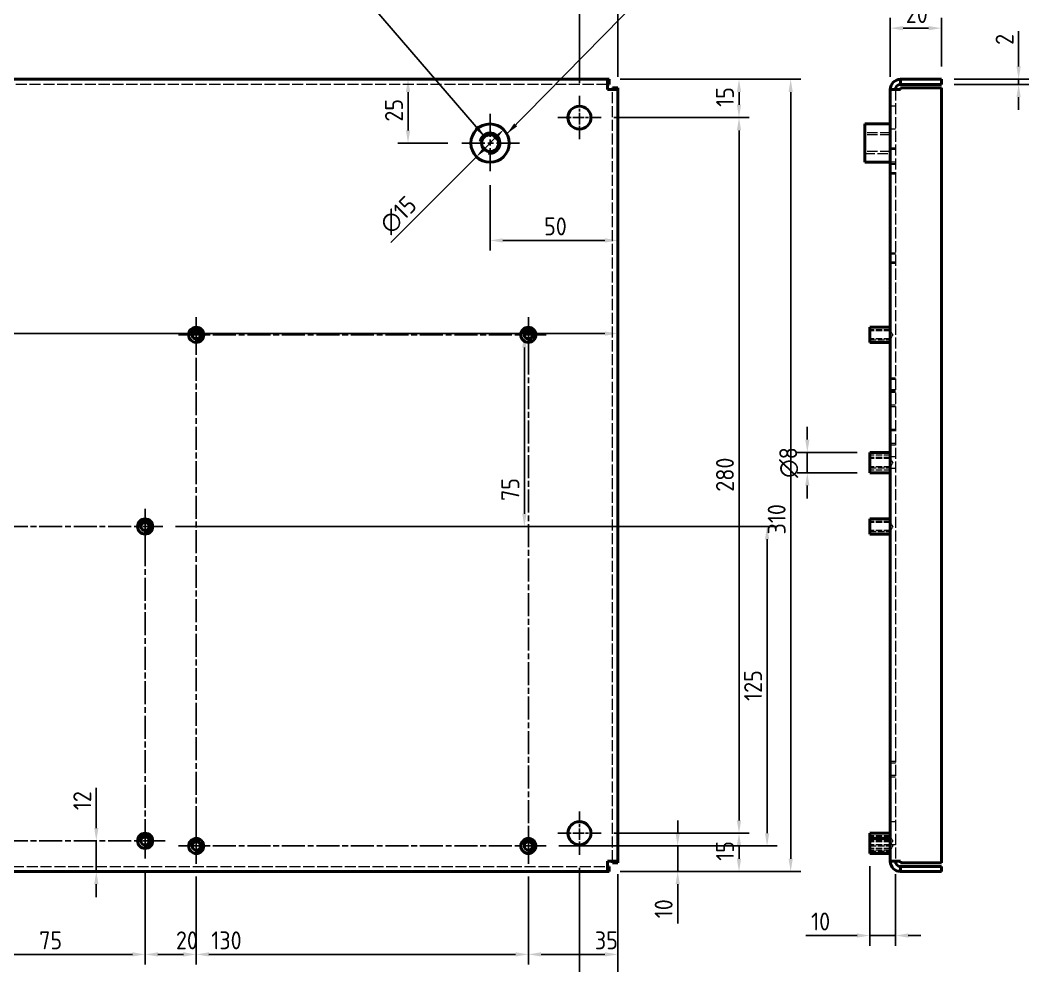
# Model space of a CAD drawing. Header units: millimetres. Extents: x 0 to 1188, y 0 to 840.
# Drawn here: x 568.3 to 963.1, y 185.7 to 555.7 of the extents above; entities that cross this region are included whole.
import ezdxf

# ---------------------------------------------------------------- set-up
doc = ezdxf.new("R2010")
doc.units = ezdxf.units.MM
doc.header["$LTSCALE"] = 2
doc.linetypes.add('CHAIN', pattern=[0.3543, 0.2362, -0.0295, 0.0591, -0.0295])
doc.linetypes.add('DASHED', pattern=[0.2067, 0.1654, -0.0413])
for name, color, linetype, lineweight in [('가려진 것(ISO)', 2, 'DASHED', 18), ('가시적인 것(ISO)', 3, 'Continuous', 40), ('가시적인 좁은 것(ISO)', 3, 'Continuous', 35), ('기호(ISO)', 5, 'Continuous', 25), ('중심 표식(ISO)', 1, 'Continuous', 25), ('중심선(ISO)', 1, 'Continuous', 25), ('치수(ISO)', 2, 'Continuous', 25)]:
    doc.layers.add(name, color=color, linetype=linetype, lineweight=lineweight)
doc.styles.add('치수 텍스트_PSTEK_POSCO', font='isocp.shx')
doc.dimstyles.new('치수_PSTEK_POSCO', dxfattribs={"dimscale": 2, "dimtxt": 3.5, "dimasz": 2.5, "dimexe": 2, "dimexo": 2.5, "dimgap": 1, "dimtad": 1, "dimrnd": 1e-08, "dimdsep": 46, "dimtxsty": '치수 텍스트_PSTEK_POSCO', "dimcen": 0.09, "dimdle": 10, "dimclrd": 7, "dimclre": 7, "dimclrt": 2, "dimadec": 1, "dimazin": 2, "dimtfac": 1, "dimtmove": 0, "dimatfit": 3, "dimfxl": 0, "dimtolj": 1, "dimlwd": -1, "dimlwe": -1, "dimarcsym": 0})
doc.dimstyles.new('치수_PSTEK_POSCO$7', dxfattribs={"dimscale": 2, "dimtxt": 3.5, "dimasz": 2.5, "dimexe": 2, "dimexo": 2.5, "dimgap": 1, "dimtad": 1, "dimrnd": 1e-08, "dimdsep": 46, "dimtxsty": '치수 텍스트_PSTEK_POSCO', "dimcen": 0.09, "dimdle": 10, "dimclrd": 7, "dimclre": 7, "dimclrt": 2, "dimadec": 1, "dimazin": 2, "dimtfac": 1, "dimtmove": 0, "dimatfit": 3, "dimfxl": 0, "dimtolj": 1, "dimlwd": -1, "dimlwe": -1, "dimarcsym": 0})

# ---------------------------------------------------------------- blocks, each defined once
blk = doc.blocks.new('*D23')
at = {"layer": 'Defpoints', "color": 0, "transparency": 16777216}
for p in [(112.2, 226.61), (802.2, 226.61), (112.2, 140.79)]:
    blk.add_point(p, dxfattribs=at)
at = {"layer": '치수(ISO)', "color": 7, "transparency": 16777216}
for p, q in [((112.2, 221.61), (112.2, 136.79)), ((802.2, 221.61), (802.2, 136.79)), ((797.2, 140.79), (117.2, 140.79))]:
    blk.add_line(p, q, dxfattribs=at)
for points in [[(117.2, 141.62), (117.2, 139.95), (112.2, 140.79)], [(797.2, 141.62), (797.2, 139.95), (802.2, 140.79)]]:
    blk.add_solid(points, dxfattribs=at)
at = {"layer": '치수(ISO)', "color": 2, "transparency": 16777216, "insert": (540.68, 146.29), "char_height": 7, "attachment_point": 4, "style": '치수 텍스트_PSTEK_POSCO'}
blk.add_mtext('\\A1;690', dxfattribs=at)
blk = doc.blocks.new('*D27')
at = {"layer": 'Defpoints', "color": 0, "transparency": 16777216}
for p in [(542.2, 227.66), (617.2, 227.66), (617.2, 190.18)]:
    blk.add_point(p, dxfattribs=at)
at = {"layer": '치수(ISO)', "color": 7, "transparency": 16777216}
for p, q in [((542.2, 222.66), (542.2, 186.18)), ((617.2, 222.66), (617.2, 186.18)), ((547.2, 190.18), (612.2, 190.18))]:
    blk.add_line(p, q, dxfattribs=at)
for points in [[(547.2, 191.01), (547.2, 189.35), (542.2, 190.18)], [(612.2, 191.01), (612.2, 189.35), (617.2, 190.18)]]:
    blk.add_solid(points, dxfattribs=at)
at = {"layer": '치수(ISO)', "color": 2, "transparency": 16777216, "insert": (575.71, 195.68), "char_height": 7, "attachment_point": 4, "style": '치수 텍스트_PSTEK_POSCO'}
blk.add_mtext('\\A1;75', dxfattribs=at)
blk = doc.blocks.new('*D28')
at = {"layer": 'Defpoints', "color": 0, "transparency": 16777216}
for p in [(617.2, 227.66), (637.2, 225.66), (637.2, 190.18)]:
    blk.add_point(p, dxfattribs=at)
at = {"layer": '치수(ISO)', "color": 7, "transparency": 16777216}
for p, q in [((617.2, 222.66), (617.2, 186.18)), ((637.2, 220.66), (637.2, 186.18)), ((622.2, 190.18), (632.2, 190.18))]:
    blk.add_line(p, q, dxfattribs=at)
for points in [[(622.2, 191.01), (622.2, 189.35), (617.2, 190.18)], [(632.2, 191.01), (632.2, 189.35), (637.2, 190.18)]]:
    blk.add_solid(points, dxfattribs=at)
at = {"layer": '치수(ISO)', "color": 2, "transparency": 16777216, "insert": (629.26, 195.68), "char_height": 7, "attachment_point": 4, "style": '치수 텍스트_PSTEK_POSCO'}
blk.add_mtext('\\A1;20', dxfattribs=at)
blk = doc.blocks.new('*D29')
at = {"layer": 'Defpoints', "color": 0, "transparency": 16777216}
for p in [(637.2, 225.66), (767.2, 225.66), (767.2, 190.18)]:
    blk.add_point(p, dxfattribs=at)
at = {"layer": '치수(ISO)', "color": 7, "transparency": 16777216}
for p, q in [((637.2, 220.66), (637.2, 186.18)), ((767.2, 220.66), (767.2, 186.18)), ((642.2, 190.18), (762.2, 190.18))]:
    blk.add_line(p, q, dxfattribs=at)
for points in [[(642.2, 191.01), (642.2, 189.35), (637.2, 190.18)], [(762.2, 191.01), (762.2, 189.35), (767.2, 190.18)]]:
    blk.add_solid(points, dxfattribs=at)
at = {"layer": '치수(ISO)', "color": 2, "transparency": 16777216, "insert": (643.1, 195.68), "char_height": 7, "attachment_point": 4, "style": '치수 텍스트_PSTEK_POSCO'}
blk.add_mtext('\\A1;130', dxfattribs=at)
blk = doc.blocks.new('*D30')
at = {"layer": 'Defpoints', "color": 0, "transparency": 16777216}
for p in [(767.2, 225.66), (802.2, 226.61), (802.2, 190.18)]:
    blk.add_point(p, dxfattribs=at)
at = {"layer": '치수(ISO)', "color": 7, "transparency": 16777216}
for p, q in [((802.2, 221.61), (802.2, 186.18)), ((767.2, 220.66), (767.2, 186.18)), ((772.2, 190.18), (797.2, 190.18))]:
    blk.add_line(p, q, dxfattribs=at)
for points in [[(772.2, 191.01), (772.2, 189.35), (767.2, 190.18)], [(797.2, 191.01), (797.2, 189.35), (802.2, 190.18)]]:
    blk.add_solid(points, dxfattribs=at)
at = {"layer": '치수(ISO)', "color": 2, "transparency": 16777216, "insert": (793.23, 195.68), "char_height": 7, "attachment_point": 4, "style": '치수 텍스트_PSTEK_POSCO'}
blk.add_mtext('\\A1;35', dxfattribs=at)
blk = doc.blocks.new('*D34')
at = {"layer": 'Defpoints', "color": 0, "transparency": 16777216}
for p in [(774.15, 232.61), (825.65, 232.61), (798.2, 222.61)]:
    blk.add_point(p, dxfattribs=at)
at = {"layer": '치수(ISO)', "color": 7, "transparency": 16777216}
for p, q in [((825.65, 237.61), (825.65, 242.61)), ((779.15, 232.61), (829.65, 232.61)), ((825.65, 232.61), (825.65, 222.61)), ((803.2, 222.61), (829.65, 222.61)), ((825.65, 217.61), (825.65, 202.3))]:
    blk.add_line(p, q, dxfattribs=at)
for points in [[(824.81, 237.61), (826.48, 237.61), (825.65, 232.61)], [(824.81, 217.61), (826.48, 217.61), (825.65, 222.61)]]:
    blk.add_solid(points, dxfattribs=at)
at = {"layer": '치수(ISO)', "color": 2, "transparency": 16777216, "insert": (820.15, 204.3), "char_height": 7, "attachment_point": 4, "rotation": 90, "style": '치수 텍스트_PSTEK_POSCO'}
blk.add_mtext('\\A1;10', dxfattribs=at)
blk = doc.blocks.new('*D35')
at = {"layer": 'Defpoints', "color": 0, "transparency": 16777216}
for p in [(624.15, 357.61), (860.65, 357.61), (774.15, 232.61)]:
    blk.add_point(p, dxfattribs=at)
at = {"layer": '치수(ISO)', "color": 7, "transparency": 16777216}
for p, q in [((629.15, 357.61), (864.65, 357.61)), ((860.65, 237.61), (860.65, 352.61)), ((779.15, 232.61), (864.65, 232.61))]:
    blk.add_line(p, q, dxfattribs=at)
for points in [[(859.81, 352.61), (861.48, 352.61), (860.65, 357.61)], [(859.81, 237.61), (861.48, 237.61), (860.65, 232.61)]]:
    blk.add_solid(points, dxfattribs=at)
at = {"layer": '치수(ISO)', "color": 2, "transparency": 16777216, "insert": (855.15, 289.36), "char_height": 7, "attachment_point": 4, "rotation": 90, "style": '치수 텍스트_PSTEK_POSCO'}
blk.add_mtext('\\A1;125', dxfattribs=at)
blk = doc.blocks.new('*D36')
at = {"layer": 'Defpoints', "color": 0, "transparency": 16777216}
for p in [(765.65, 432.61), (774.15, 432.61), (624.15, 357.61)]:
    blk.add_point(p, dxfattribs=at)
at = {"layer": '치수(ISO)', "color": 7, "transparency": 16777216}
for p, q in [((765.65, 362.61), (765.65, 427.61)), ((629.15, 357.61), (769.65, 357.61))]:
    blk.add_line(p, q, dxfattribs=at)
for points in [[(764.81, 427.61), (766.48, 427.61), (765.65, 432.61)], [(764.81, 362.61), (766.48, 362.61), (765.65, 357.61)]]:
    blk.add_solid(points, dxfattribs=at)
at = {"layer": '치수(ISO)', "color": 2, "transparency": 16777216, "insert": (760.15, 367.61), "char_height": 7, "attachment_point": 4, "rotation": 90, "style": '치수 텍스트_PSTEK_POSCO'}
blk.add_mtext('\\A1;75', dxfattribs=at)
blk = doc.blocks.new('*D38')
at = {"layer": 'Defpoints', "color": 0, "transparency": 16777216}
for p in [(802.2, 563.23), (802.2, 528.61), (335.2, 503.23)]:
    blk.add_point(p, dxfattribs=at)
at = {"layer": '치수(ISO)', "color": 7, "transparency": 16777216}
for p, q in [((335.2, 508.23), (335.2, 567.23)), ((802.2, 533.61), (802.2, 567.23)), ((340.2, 563.23), (797.2, 563.23))]:
    blk.add_line(p, q, dxfattribs=at)
for points in [[(340.2, 564.06), (340.2, 562.4), (335.2, 563.23)], [(797.2, 564.06), (797.2, 562.4), (802.2, 563.23)]]:
    blk.add_solid(points, dxfattribs=at)
at = {"layer": '치수(ISO)', "color": 2, "transparency": 16777216, "insert": (405.95, 568.73), "char_height": 7, "attachment_point": 4, "style": '치수 텍스트_PSTEK_POSCO'}
blk.add_mtext('\\A1;467', dxfattribs=at)
blk = doc.blocks.new('*D39')
at = {"layer": 'Defpoints', "color": 0, "transparency": 16777216}
for p in [(365.37, 532.61), (798.2, 532.61), (340.82, 497.61)]:
    blk.add_point(p, dxfattribs=at)
at = {"layer": '치수(ISO)', "color": 7, "transparency": 16777216}
for p, q in [((365.37, 502.61), (365.37, 527.61)), ((345.82, 497.61), (369.37, 497.61))]:
    blk.add_line(p, q, dxfattribs=at)
for points in [[(364.54, 527.61), (366.21, 527.61), (365.37, 532.61)], [(364.54, 502.61), (366.21, 502.61), (365.37, 497.61)]]:
    blk.add_solid(points, dxfattribs=at)
at = {"layer": '치수(ISO)', "color": 2, "transparency": 16777216, "insert": (359.87, 511.11), "char_height": 7, "attachment_point": 4, "rotation": 90, "style": '치수 텍스트_PSTEK_POSCO'}
blk.add_mtext('\\A1;35', dxfattribs=at)
blk = doc.blocks.new('*D42')
at = {"layer": 'Defpoints', "color": 0, "transparency": 16777216}
for p in [(802.2, 528.61), (802.2, 433.11), (291.7, 419.18)]:
    blk.add_point(p, dxfattribs=at)
at = {"layer": '치수(ISO)', "color": 7, "transparency": 16777216}
for p, q in [((291.7, 424.18), (291.7, 437.11)), ((296.7, 433.11), (797.2, 433.11))]:
    blk.add_line(p, q, dxfattribs=at)
for points in [[(296.7, 433.94), (296.7, 432.28), (291.7, 433.11)], [(797.2, 433.94), (797.2, 432.28), (802.2, 433.11)]]:
    blk.add_solid(points, dxfattribs=at)
at = {"layer": '치수(ISO)', "color": 2, "transparency": 16777216, "insert": (528.32, 438.61), "char_height": 7, "attachment_point": 4, "style": '치수 텍스트_PSTEK_POSCO'}
blk.add_mtext('\\A1;510.5', dxfattribs=at)
blk = doc.blocks.new('*D43')
at = {"layer": 'Defpoints', "color": 0, "transparency": 16777216}
for p in [(505.65, 532.61), (798.2, 532.61), (297.77, 413.11)]:
    blk.add_point(p, dxfattribs=at)
at = {"layer": '치수(ISO)', "color": 7, "transparency": 16777216}
for p, q in [((505.65, 418.11), (505.65, 527.61)), ((302.77, 413.11), (509.65, 413.11))]:
    blk.add_line(p, q, dxfattribs=at)
for points in [[(504.81, 527.61), (506.48, 527.61), (505.65, 532.61)], [(504.81, 418.11), (506.48, 418.11), (505.65, 413.11)]]:
    blk.add_solid(points, dxfattribs=at)
at = {"layer": '치수(ISO)', "color": 2, "transparency": 16777216, "insert": (500.15, 464.3), "char_height": 7, "attachment_point": 4, "rotation": 90, "style": '치수 텍스트_PSTEK_POSCO'}
blk.add_mtext('\\A1;119.5', dxfattribs=at)
blk = doc.blocks.new('*D46')
at = {"layer": 'Defpoints', "color": 0, "transparency": 16777216}
for p in [(127.2, 229.11), (787.2, 229.11), (787.2, 166.61)]:
    blk.add_point(p, dxfattribs=at)
at = {"layer": '치수(ISO)', "color": 7, "transparency": 16777216}
for p, q in [((127.2, 224.11), (127.2, 162.61)), ((787.2, 224.11), (787.2, 162.61)), ((132.2, 166.61), (782.2, 166.61))]:
    blk.add_line(p, q, dxfattribs=at)
for points in [[(132.2, 167.44), (132.2, 165.78), (127.2, 166.61)], [(782.2, 167.44), (782.2, 165.78), (787.2, 166.61)]]:
    blk.add_solid(points, dxfattribs=at)
at = {"layer": '치수(ISO)', "color": 2, "transparency": 16777216, "insert": (360.71, 172.11), "char_height": 7, "attachment_point": 4, "style": '치수 텍스트_PSTEK_POSCO'}
blk.add_mtext('\\A1;660', dxfattribs=at)
blk = doc.blocks.new('*D47')
at = {"layer": 'Defpoints', "color": 0, "transparency": 16777216}
for p in [(787.2, 229.11), (802.2, 226.61), (802.2, 166.61)]:
    blk.add_point(p, dxfattribs=at)
at = {"layer": '치수(ISO)', "color": 7, "transparency": 16777216}
for p, q in [((787.2, 224.11), (787.2, 162.61)), ((802.2, 221.61), (802.2, 162.61)), ((792.2, 166.61), (797.2, 166.61))]:
    blk.add_line(p, q, dxfattribs=at)
for points in [[(792.2, 167.44), (792.2, 165.78), (787.2, 166.61)], [(797.2, 167.44), (797.2, 165.78), (802.2, 166.61)]]:
    blk.add_solid(points, dxfattribs=at)
at = {"layer": '치수(ISO)', "color": 2, "transparency": 16777216, "insert": (791.43, 172.11), "char_height": 7, "attachment_point": 4, "style": '치수 텍스트_PSTEK_POSCO'}
blk.add_mtext('\\A1;15', dxfattribs=at)
blk = doc.blocks.new('*D49')
at = {"layer": 'Defpoints', "color": 0, "transparency": 16777216}
for p in [(787.2, 581.56), (127.2, 526.11), (787.2, 526.11)]:
    blk.add_point(p, dxfattribs=at)
at = {"layer": '치수(ISO)', "color": 7, "transparency": 16777216}
for p, q in [((127.2, 531.11), (127.2, 585.56)), ((787.2, 531.11), (787.2, 585.56)), ((132.2, 581.56), (782.2, 581.56))]:
    blk.add_line(p, q, dxfattribs=at)
for points in [[(132.2, 582.39), (132.2, 580.72), (127.2, 581.56)], [(782.2, 582.39), (782.2, 580.72), (787.2, 581.56)]]:
    blk.add_solid(points, dxfattribs=at)
at = {"layer": '치수(ISO)', "color": 2, "transparency": 16777216, "insert": (335.71, 587.06), "char_height": 7, "attachment_point": 4, "style": '치수 텍스트_PSTEK_POSCO'}
blk.add_mtext('\\A1;660', dxfattribs=at)
blk = doc.blocks.new('*D50')
at = {"layer": 'Defpoints', "color": 0, "transparency": 16777216}
for p in [(802.2, 581.56), (802.2, 529.2), (787.2, 526.11)]:
    blk.add_point(p, dxfattribs=at)
at = {"layer": '치수(ISO)', "color": 7, "transparency": 16777216}
for p, q in [((787.2, 531.11), (787.2, 585.56)), ((802.2, 534.2), (802.2, 585.56)), ((792.2, 581.56), (797.2, 581.56))]:
    blk.add_line(p, q, dxfattribs=at)
for points in [[(792.2, 582.39), (792.2, 580.72), (787.2, 581.56)], [(797.2, 582.39), (797.2, 580.72), (802.2, 581.56)]]:
    blk.add_solid(points, dxfattribs=at)
at = {"layer": '치수(ISO)', "color": 2, "transparency": 16777216, "insert": (791.41, 587.06), "char_height": 7, "attachment_point": 4, "style": '치수 텍스트_PSTEK_POSCO'}
blk.add_mtext('\\A1;15', dxfattribs=at)
blk = doc.blocks.new('*D51')
at = {"layer": 'Defpoints', "color": 0, "transparency": 16777216}
for p in [(795.7, 237.61), (849.65, 237.61), (798.2, 222.61)]:
    blk.add_point(p, dxfattribs=at)
at = {"layer": '치수(ISO)', "color": 7, "transparency": 16777216}
for p, q in [((800.7, 237.61), (853.65, 237.61)), ((849.65, 227.61), (849.65, 232.61)), ((803.2, 222.61), (853.65, 222.61))]:
    blk.add_line(p, q, dxfattribs=at)
for points in [[(848.81, 232.61), (850.48, 232.61), (849.65, 237.61)], [(848.81, 227.61), (850.48, 227.61), (849.65, 222.61)]]:
    blk.add_solid(points, dxfattribs=at)
at = {"layer": '치수(ISO)', "color": 2, "transparency": 16777216, "insert": (844.15, 226.81), "char_height": 7, "attachment_point": 4, "rotation": 90, "style": '치수 텍스트_PSTEK_POSCO'}
blk.add_mtext('\\A1;15', dxfattribs=at)
blk = doc.blocks.new('*D52')
at = {"layer": 'Defpoints', "color": 0, "transparency": 16777216}
for p in [(795.7, 517.61), (849.65, 517.61), (795.7, 237.61)]:
    blk.add_point(p, dxfattribs=at)
at = {"layer": '치수(ISO)', "color": 7, "transparency": 16777216}
for p, q in [((800.7, 517.61), (853.65, 517.61)), ((849.65, 242.61), (849.65, 512.61)), ((800.7, 237.61), (853.65, 237.61))]:
    blk.add_line(p, q, dxfattribs=at)
for points in [[(848.81, 512.61), (850.48, 512.61), (849.65, 517.61)], [(848.81, 242.61), (850.48, 242.61), (849.65, 237.61)]]:
    blk.add_solid(points, dxfattribs=at)
at = {"layer": '치수(ISO)', "color": 2, "transparency": 16777216, "insert": (844.14, 371.22), "char_height": 7, "attachment_point": 4, "rotation": 90, "style": '치수 텍스트_PSTEK_POSCO'}
blk.add_mtext('\\A1;280', dxfattribs=at)
blk = doc.blocks.new('*D53')
at = {"layer": 'Defpoints', "color": 0, "transparency": 16777216}
for p in [(798.2, 532.61), (849.65, 532.61), (795.7, 517.61)]:
    blk.add_point(p, dxfattribs=at)
at = {"layer": '치수(ISO)', "color": 7, "transparency": 16777216}
for p, q in [((803.2, 532.61), (853.65, 532.61)), ((849.65, 522.61), (849.65, 527.61)), ((800.7, 517.61), (853.65, 517.61))]:
    blk.add_line(p, q, dxfattribs=at)
for points in [[(848.81, 527.61), (850.48, 527.61), (849.65, 532.61)], [(848.81, 522.61), (850.48, 522.61), (849.65, 517.61)]]:
    blk.add_solid(points, dxfattribs=at)
at = {"layer": '치수(ISO)', "color": 2, "transparency": 16777216, "insert": (844.15, 521.81), "char_height": 7, "attachment_point": 4, "rotation": 90, "style": '치수 텍스트_PSTEK_POSCO'}
blk.add_mtext('\\A1;15', dxfattribs=at)
blk = doc.blocks.new('*D55')
at = {"layer": 'Defpoints', "color": 0, "transparency": 16777216}
for p in [(900.87, 229.66), (910.87, 226.61), (910.87, 197.56)]:
    blk.add_point(p, dxfattribs=at)
at = {"layer": '치수(ISO)', "color": 7, "transparency": 16777216}
for p, q in [((900.87, 224.66), (900.87, 193.56)), ((910.87, 221.61), (910.87, 193.56)), ((895.87, 197.56), (875.87, 197.56)), ((910.87, 197.56), (900.87, 197.56)), ((915.87, 197.56), (920.87, 197.56))]:
    blk.add_line(p, q, dxfattribs=at)
for points in [[(895.87, 198.39), (895.87, 196.73), (900.87, 197.56)], [(915.87, 198.39), (915.87, 196.73), (910.87, 197.56)]]:
    blk.add_solid(points, dxfattribs=at)
at = {"layer": '치수(ISO)', "color": 2, "transparency": 16777216, "insert": (877.87, 203.06), "char_height": 7, "attachment_point": 4, "style": '치수 텍스트_PSTEK_POSCO'}
blk.add_mtext('\\A1;10', dxfattribs=at)
blk = doc.blocks.new('*D56')
at = {"layer": 'Defpoints', "color": 0, "transparency": 16777216}
for p in [(928.87, 552.61), (928.87, 532.61), (908.87, 528.61)]:
    blk.add_point(p, dxfattribs=at)
at = {"layer": '치수(ISO)', "color": 7, "transparency": 16777216}
for p, q in [((908.87, 533.61), (908.87, 556.61)), ((928.87, 537.61), (928.87, 556.61)), ((913.87, 552.61), (923.87, 552.61))]:
    blk.add_line(p, q, dxfattribs=at)
for points in [[(913.87, 553.44), (913.87, 551.78), (908.87, 552.61)], [(923.87, 553.44), (923.87, 551.78), (928.87, 552.61)]]:
    blk.add_solid(points, dxfattribs=at)
at = {"layer": '치수(ISO)', "color": 2, "transparency": 16777216, "insert": (914.93, 558.11), "char_height": 7, "attachment_point": 4, "style": '치수 텍스트_PSTEK_POSCO'}
blk.add_mtext('\\A1;20', dxfattribs=at)
blk = doc.blocks.new('*D57')
at = {"layer": 'Defpoints', "color": 0, "transparency": 16777216}
for p in [(681.65, 532.61), (720.1, 532.61), (740.7, 507.61)]:
    blk.add_point(p, dxfattribs=at)
at = {"layer": '치수(ISO)', "color": 7, "transparency": 16777216}
for p, q in [((720.1, 512.61), (720.1, 527.61)), ((735.7, 507.61), (716.1, 507.61))]:
    blk.add_line(p, q, dxfattribs=at)
for points in [[(719.27, 527.61), (720.94, 527.61), (720.1, 532.61)], [(719.27, 512.61), (720.94, 512.61), (720.1, 507.61)]]:
    blk.add_solid(points, dxfattribs=at)
at = {"layer": '치수(ISO)', "color": 2, "transparency": 16777216, "insert": (714.6, 516.03), "char_height": 7, "attachment_point": 4, "rotation": 90, "style": '치수 텍스트_PSTEK_POSCO'}
blk.add_mtext('\\A1;25', dxfattribs=at)
blk = doc.blocks.new('*D58')
at = {"layer": 'Defpoints', "color": 0, "transparency": 16777216}
for p in [(752.2, 496.11), (802.2, 475.68), (802.2, 469.55)]:
    blk.add_point(p, dxfattribs=at)
at = {"layer": '치수(ISO)', "color": 7, "transparency": 16777216}
for p, q in [((752.2, 491.11), (752.2, 465.55)), ((757.2, 469.55), (797.2, 469.55))]:
    blk.add_line(p, q, dxfattribs=at)
for points in [[(757.2, 470.38), (757.2, 468.71), (752.2, 469.55)], [(797.2, 470.38), (797.2, 468.71), (802.2, 469.55)]]:
    blk.add_solid(points, dxfattribs=at)
at = {"layer": '치수(ISO)', "color": 2, "transparency": 16777216, "insert": (773.35, 475.05), "char_height": 7, "attachment_point": 4, "style": '치수 텍스트_PSTEK_POSCO'}
blk.add_mtext('\\A1;50', dxfattribs=at)
blk = doc.blocks.new('*D59')
at = {"layer": 'Defpoints', "color": 0, "transparency": 16777216}
for p in [(757.5, 512.91), (746.9, 502.31)]:
    blk.add_point(p, dxfattribs=at)
at = {"layer": '치수(ISO)', "color": 7, "transparency": 16777216}
for p, q in [((753.97, 509.38), (750.43, 505.84)), ((746.9, 502.31), (713.36, 468.77))]:
    blk.add_line(p, q, dxfattribs=at)
for points in [[(753.38, 509.97), (754.56, 508.79), (757.5, 512.91)], [(749.84, 506.43), (751.02, 505.25), (746.9, 502.31)]]:
    blk.add_solid(points, dxfattribs=at)
at = {"layer": '치수(ISO)', "color": 2, "transparency": 16777216, "insert": (710.89, 474.07), "char_height": 7, "attachment_point": 4, "rotation": 45, "style": '치수 텍스트_PSTEK_POSCO'}
blk.add_mtext('\\A1;∅15', dxfattribs=at)
blk = doc.blocks.new('*D60')
at = {"layer": 'Defpoints', "color": 0, "transparency": 16777216}
for p in [(876.39, 386.61), (900.87, 386.61), (900.87, 378.61)]:
    blk.add_point(p, dxfattribs=at)
at = {"layer": '치수(ISO)', "color": 7, "transparency": 16777216}
for p, q in [((876.39, 391.61), (876.39, 396.61)), ((895.87, 386.61), (872.39, 386.61)), ((876.39, 378.61), (876.39, 386.61)), ((895.87, 378.61), (872.39, 378.61)), ((876.39, 373.61), (876.39, 368.61))]:
    blk.add_line(p, q, dxfattribs=at)
for points in [[(875.56, 391.61), (877.23, 391.61), (876.39, 386.61)], [(875.56, 373.61), (877.23, 373.61), (876.39, 378.61)]]:
    blk.add_solid(points, dxfattribs=at)
at = {"layer": '치수(ISO)', "color": 2, "transparency": 16777216, "insert": (869.13, 376.65), "char_height": 7, "attachment_point": 4, "rotation": 90, "style": '치수 텍스트_PSTEK_POSCO'}
blk.add_mtext('\\A1;\\fAIGDT|b0|i0;\\H7.0000;\\ln\\fisocp|b0|i0;\\H7.0000;8', dxfattribs=at)
blk = doc.blocks.new('*D61')
at = {"layer": 'Defpoints', "color": 0, "transparency": 16777216}
for p in [(928.87, 532.61), (928.87, 530.61), (959.09, 530.61)]:
    blk.add_point(p, dxfattribs=at)
at = {"layer": '치수(ISO)', "color": 7, "transparency": 16777216}
for p, q in [((959.09, 537.61), (959.09, 551.47)), ((933.87, 532.61), (963.09, 532.61)), ((933.87, 530.61), (963.09, 530.61)), ((959.09, 530.61), (959.09, 532.61)), ((959.09, 525.61), (959.09, 520.61))]:
    blk.add_line(p, q, dxfattribs=at)
for points in [[(958.26, 537.61), (959.92, 537.61), (959.09, 532.61)], [(958.26, 525.61), (959.92, 525.61), (959.09, 530.61)]]:
    blk.add_solid(points, dxfattribs=at)
at = {"layer": '치수(ISO)', "color": 2, "transparency": 16777216, "insert": (953.59, 546.07), "char_height": 7, "attachment_point": 4, "rotation": 90, "style": '치수 텍스트_PSTEK_POSCO'}
blk.add_mtext('\\A1;2', dxfattribs=at)
blk = doc.blocks.new('*D62')
at = {"layer": 'Defpoints', "color": 0, "transparency": 16777216}
for p in [(798.2, 532.61), (798.2, 222.61), (869.88, 222.61)]:
    blk.add_point(p, dxfattribs=at)
at = {"layer": '치수(ISO)', "color": 7, "transparency": 16777216}
for p, q in [((803.2, 532.61), (873.88, 532.61)), ((869.88, 527.61), (869.88, 227.61)), ((803.2, 222.61), (873.88, 222.61))]:
    blk.add_line(p, q, dxfattribs=at)
for points in [[(869.05, 527.61), (870.71, 527.61), (869.88, 532.61)], [(869.05, 227.61), (870.71, 227.61), (869.88, 222.61)]]:
    blk.add_solid(points, dxfattribs=at)
at = {"layer": '치수(ISO)', "color": 2, "transparency": 16777216, "insert": (864.38, 354.51), "char_height": 7, "attachment_point": 4, "rotation": 90, "style": '치수 텍스트_PSTEK_POSCO'}
blk.add_mtext('\\A1;310', dxfattribs=at)
blk = doc.blocks.new('*D64')
at = {"layer": 'Defpoints', "color": 0, "transparency": 16777216}
for p in [(625.02, 234.61), (598.09, 222.61), (798.2, 222.61)]:
    blk.add_point(p, dxfattribs=at)
at = {"layer": '치수(ISO)', "color": 7, "transparency": 16777216}
for p, q in [((598.09, 239.61), (598.09, 255.33)), ((598.09, 222.61), (598.09, 234.61)), ((598.09, 217.61), (598.09, 212.61))]:
    blk.add_line(p, q, dxfattribs=at)
for points in [[(597.26, 239.61), (598.92, 239.61), (598.09, 234.61)], [(597.26, 217.61), (598.92, 217.61), (598.09, 222.61)]]:
    blk.add_solid(points, dxfattribs=at)
at = {"layer": '치수(ISO)', "color": 2, "transparency": 16777216, "insert": (592.59, 246.61), "char_height": 7, "attachment_point": 4, "rotation": 90, "style": '치수 텍스트_PSTEK_POSCO'}
blk.add_mtext('\\A1;12', dxfattribs=at)

msp = doc.modelspace()

# ---------------------------------------------------------------- linework, layer by layer
at = {"layer": '가려진 것(ISO)', "ltscale": 13.093126}
for p, q in [((798.2004, 530.6094), (116.2004, 530.6094)), ((116.2004, 224.6094), (798.2004, 224.6094))]:
    msp.add_line(p, q, dxfattribs=at)
at = {"layer": '가려진 것(ISO)', "ltscale": 13.045131}
for p, q in [((800.2004, 226.6094), (800.2004, 528.6094)), ((910.8712, 528.6094), (910.8712, 226.6094))]:
    msp.add_line(p, q, dxfattribs=at)
at = {"layer": '가려진 것(ISO)', "ltscale": 1.904597}
for p, q in [((910.8712, 522.1094), (908.8712, 522.1094)), ((910.8712, 513.1094), (908.8712, 513.1094)), ((910.8712, 505.6094), (908.8712, 505.6094)), ((910.8712, 505.0679), (908.8712, 505.0679)), ((910.8712, 500.1509), (908.8712, 500.1509)), ((908.8712, 499.6094), (910.8712, 499.6094)), ((910.8712, 499.2304), (908.8712, 499.2304)), ((910.8712, 495.9884), (908.8712, 495.9884)), ((908.8712, 495.6094), (910.8712, 495.6094)), ((910.8712, 464.6094), (908.8712, 464.6094)), ((910.8712, 464.2304), (908.8712, 464.2304)), ((910.8712, 460.9884), (908.8712, 460.9884)), ((908.8712, 460.6094), (910.8712, 460.6094)), ((910.8712, 415.6094), (908.8712, 415.6094)), ((910.8712, 415.1764), (908.8712, 415.1764)), ((910.8712, 411.0424), (908.8712, 411.0424)), ((910.8712, 410.6094), (908.8712, 410.6094)), ((910.8712, 410.0679), (908.8712, 410.0679)), ((910.8712, 405.1509), (908.8712, 405.1509)), ((908.8712, 404.6094), (910.8712, 404.6094)), ((910.8712, 395.6094), (908.8712, 395.6094)), ((910.8712, 395.0679), (908.8712, 395.0679)), ((910.8712, 390.1509), (908.8712, 390.1509)), ((908.8712, 389.6094), (910.8712, 389.6094)), ((910.8712, 384.8594), (908.8712, 384.8594)), ((910.8712, 380.3594), (908.8712, 380.3594)), ((910.8712, 265.6094), (908.8712, 265.6094)), ((910.8712, 265.0679), (908.8712, 265.0679)), ((910.8712, 260.1509), (908.8712, 260.1509)), ((908.8712, 259.6094), (910.8712, 259.6094)), ((910.8712, 242.1094), (908.8712, 242.1094)), ((910.8712, 233.1094), (908.8712, 233.1094))]:
    msp.add_line(p, q, dxfattribs=at)
at = {"layer": '가려진 것(ISO)', "ltscale": 12.094824}
for p, q in [((908.8712, 511.6094), (898.8712, 511.6094)), ((908.8712, 510.9329), (898.8712, 510.9329)), ((908.8712, 504.2859), (898.8712, 504.2859)), ((898.8712, 503.6094), (908.8712, 503.6094))]:
    msp.add_line(p, q, dxfattribs=at)
at = {"layer": '가려진 것(ISO)', "ltscale": 7.618686}
for p, q in [((908.8712, 434.6094), (900.8712, 434.6094)), ((908.8712, 434.2304), (900.8712, 434.2304)), ((908.8712, 430.9884), (900.8712, 430.9884)), ((900.8712, 430.6094), (908.8712, 430.6094)), ((908.8712, 385.5594), (900.8712, 385.5594)), ((908.8712, 384.6094), (900.8712, 384.6094)), ((908.8712, 384.2304), (900.8712, 384.2304)), ((908.8712, 380.9884), (900.8712, 380.9884)), ((900.8712, 380.6094), (908.8712, 380.6094)), ((908.8712, 379.6594), (900.8712, 379.6594)), ((908.8712, 359.6094), (900.8712, 359.6094)), ((908.8712, 359.2304), (900.8712, 359.2304)), ((908.8712, 355.9884), (900.8712, 355.9884)), ((900.8712, 355.6094), (908.8712, 355.6094)), ((908.8712, 236.6094), (900.8712, 236.6094)), ((908.8712, 236.2304), (900.8712, 236.2304)), ((908.8712, 234.6094), (900.8712, 234.6094)), ((908.8712, 234.2304), (900.8712, 234.2304)), ((908.8712, 232.9884), (900.8712, 232.9884)), ((900.8712, 232.6094), (908.8712, 232.6094)), ((908.8712, 231.6594), (900.8712, 231.6594)), ((908.8712, 230.9884), (900.8712, 230.9884)), ((900.8712, 230.6094), (908.8712, 230.6094))]:
    msp.add_line(p, q, dxfattribs=at)
at = {"layer": '가려진 것(ISO)', "ltscale": 1.800898}
for p, q in [((909.8452, 432.6094), (908.8712, 434.2304)), ((909.8452, 432.6094), (908.8712, 430.9884)), ((909.8452, 382.6094), (908.8712, 384.2304)), ((909.8452, 382.6094), (908.8712, 380.9884)), ((909.8452, 357.6094), (908.8712, 359.2304)), ((909.8452, 357.6094), (908.8712, 355.9884)), ((909.8452, 234.6094), (908.8712, 236.2304)), ((909.8452, 234.6094), (908.8712, 232.9884)), ((909.8452, 232.6094), (908.8712, 234.2304)), ((909.8452, 232.6094), (908.8712, 230.9884))]:
    msp.add_line(p, q, dxfattribs=at)
at = {"layer": '가시적인 것(ISO)'}
for p, q in [((116.2004, 532.6094), (798.2004, 532.6094)), ((798.2004, 528.6094), (798.2004, 532.6094)), ((798.7862, 532.6094), (798.2004, 532.6094)), ((798.2004, 530.6094), (798.7862, 530.6094)), ((798.7862, 530.6094), (798.7862, 532.6094)), ((800.2004, 528.6094), (800.2004, 529.1952)), ((800.2004, 529.1952), (802.2004, 529.1952)), ((802.2004, 528.6094), (802.2004, 529.1952)), ((928.8712, 532.6094), (912.8712, 532.6094)), ((912.8712, 530.6094), (912.8712, 532.6094)), ((912.8712, 530.6094), (928.8712, 530.6094)), ((912.8712, 528.6094), (912.8712, 529.1952)), ((912.8712, 529.1952), (928.8712, 529.1952)), ((928.8712, 530.6094), (928.8712, 532.6094)), ((928.8712, 529.1952), (928.8712, 226.0236)), ((802.2004, 528.6094), (798.2004, 528.6094)), ((802.2004, 528.6094), (802.2004, 226.6094)), ((912.8712, 528.6094), (908.8712, 528.6094)), ((908.8712, 226.6094), (908.8712, 528.6094)), ((898.8712, 515.1094), (898.8712, 500.1094)), ((908.8712, 515.1094), (898.8712, 515.1094)), ((908.8712, 500.1094), (898.8712, 500.1094)), ((900.8712, 429.6594), (900.8712, 435.5594)), ((908.8712, 435.5594), (900.8712, 435.5594)), ((908.8712, 429.6594), (900.8712, 429.6594)), ((900.8712, 386.6094), (900.8712, 378.6094)), ((908.8712, 386.6094), (900.8712, 386.6094)), ((908.8712, 378.6094), (900.8712, 378.6094)), ((900.8712, 354.6594), (900.8712, 360.5594)), ((908.8712, 360.5594), (900.8712, 360.5594)), ((908.8712, 354.6594), (900.8712, 354.6594)), ((900.8712, 235.5594), (900.8712, 237.5594)), ((908.8712, 237.5594), (900.8712, 237.5594)), ((900.8712, 229.6594), (900.8712, 235.5594)), ((908.8712, 235.5594), (900.8712, 235.5594)), ((908.8712, 229.6594), (900.8712, 229.6594)), ((798.2004, 222.6094), (798.2004, 226.6094)), ((798.2004, 226.6094), (802.2004, 226.6094)), ((800.2004, 226.6094), (800.2004, 226.0236)), ((800.2004, 226.0236), (802.2004, 226.0236)), ((802.2004, 226.0236), (802.2004, 226.6094)), ((908.8712, 226.6094), (912.8712, 226.6094)), ((912.8712, 226.0236), (912.8712, 226.6094)), ((928.8712, 226.0236), (912.8712, 226.0236)), ((798.2004, 222.6094), (116.2004, 222.6094)), ((798.2004, 224.6094), (798.7862, 224.6094)), ((798.2004, 222.6094), (798.7862, 222.6094)), ((798.7862, 224.6094), (798.7862, 222.6094)), ((912.8712, 224.6094), (928.8712, 224.6094)), ((912.8712, 224.6094), (912.8712, 222.6094)), ((912.8712, 222.6094), (928.8712, 222.6094)), ((928.8712, 224.6094), (928.8712, 222.6094))]:
    msp.add_line(p, q, dxfattribs=at)
for centre, radius in [((787.2004, 517.6094), 4.5), ((752.2004, 507.6094), 7.5), ((752.2004, 507.6094), 3.3235), ((637.2004, 432.6094), 2.95), ((767.2004, 432.6094), 2.95), ((637.2004, 432.6094), 1.621), ((767.2004, 432.6094), 1.621), ((617.2004, 357.6094), 2.95), ((617.2004, 357.6094), 1.621), ((787.2004, 237.6094), 4.5), ((617.2004, 234.6094), 2.95), ((617.2004, 234.6094), 1.621), ((637.2004, 232.6094), 2.95), ((637.2004, 232.6094), 1.621), ((767.2004, 232.6094), 2.95), ((767.2004, 232.6094), 1.621)]:
    msp.add_circle(centre, radius, dxfattribs=at)
for centre, radius, start, end in [((912.8712, 528.6094), 4, 90, 180), ((912.8712, 528.6094), 2, 90, 180), ((912.8712, 226.6094), 4, 180, 270), ((912.8712, 226.6094), 2, 180, 270)]:
    msp.add_arc(centre, radius, start, end, dxfattribs=at)
at = {"layer": '가시적인 좁은 것(ISO)'}
for centre, radius in [((752.2004, 507.6094), 4), ((637.2004, 432.6094), 2), ((767.2004, 432.6094), 2), ((617.2004, 357.6094), 2), ((617.2004, 234.6094), 2), ((637.2004, 232.6094), 2), ((767.2004, 232.6094), 2)]:
    msp.add_arc(centre, radius, 260, 170, dxfattribs=at)
at = {"layer": '중심 표식(ISO)', "linetype": 'CHAIN', "ltscale": 9.445163}
for p, q in [((787.2004, 526.1094), (787.2004, 509.1094)), ((795.7004, 517.6094), (778.7004, 517.6094)), ((787.2004, 246.1094), (787.2004, 229.1094)), ((795.7004, 237.6094), (778.7004, 237.6094))]:
    msp.add_line(p, q, dxfattribs=at)
at = {"layer": '중심 표식(ISO)', "linetype": 'CHAIN', "ltscale": 19.051651}
for p, q in [((752.2004, 519.1094), (752.2004, 496.1094)), ((763.7004, 507.6094), (740.7004, 507.6094))]:
    msp.add_line(p, q, dxfattribs=at)
at = {"layer": '중심 표식(ISO)', "linetype": 'CHAIN', "ltscale": 7.722792}
for p, q in [((637.2004, 439.5594), (637.2004, 425.6594)), ((767.2004, 439.5594), (767.2004, 425.6594)), ((617.2004, 364.5594), (617.2004, 350.6594)), ((617.2004, 241.5594), (617.2004, 227.6594)), ((637.2004, 239.5594), (637.2004, 225.6594)), ((767.2004, 239.5594), (767.2004, 225.6594))]:
    msp.add_line(p, q, dxfattribs=at)
at = {"layer": '중심선(ISO)', "linetype": 'CHAIN', "ltscale": 19.051651}
for p, q in [((637.2004, 225.6594), (637.2004, 439.5594)), ((767.2004, 439.5594), (767.2004, 225.6594)), ((630.2504, 432.6094), (774.1504, 432.6094)), ((617.2004, 364.5594), (617.2004, 227.6594)), ((535.2504, 357.6094), (624.1504, 357.6094)), ((535.2504, 234.6094), (625.0245, 234.6094)), ((630.2504, 232.6094), (774.1504, 232.6094))]:
    msp.add_line(p, q, dxfattribs=at)

# ---------------------------------------------------------------- dimensions: what is measured, and where the dimension line sits
at = {"layer": '치수(ISO)', "color": 7}
for base, p1, p2, angle, override, picture, middle in [((787.2004, 581.5577), (127.2004, 526.1094), (787.2004, 526.1094), 180, {"dimdec": 2, "dimtp": 0, "dimtm": 0, "dimtdec": 2, "dimtofl": 0, "dimatfit": 1}, '*D49', (342.2204, 581.5577)), ((802.2004, 581.5577), (787.2004, 526.1094), (802.2004, 529.1952), 180, {"dimdec": 2, "dimtp": 0, "dimtm": 0, "dimtdec": 2, "dimtofl": 0, "dimatfit": 1}, '*D50', (794.7004, 581.5577)), ((802.2004, 563.2304), (335.2004, 503.2304), (802.2004, 528.6094), 180, {"dimdec": 2, "dimtp": 0, "dimtm": 0, "dimtdec": 2, "dimtofl": 0, "dimatfit": 1}, '*D38', (412.5954, 563.2304)), ((959.0889, 530.6094), (928.8712, 532.6094), (928.8712, 530.6094), 90, {"dimdec": 2, "dimtp": 0, "dimtm": 0, "dimtdec": 2, "dimtofl": 1, "dimatfit": 1}, '*D61', (959.0889, 547.7666)), ((505.6463, 532.6094), (297.7674, 413.1094), (798.2004, 532.6094), 270, {"dimdec": 2, "dimse2": 1, "dimtp": 0, "dimtm": 0, "dimtdec": 2, "dimtofl": 0, "dimatfit": 1}, '*D43', (505.6463, 472.8594)), ((365.3743, 532.6094), (340.8214, 497.6094), (798.2004, 532.6094), 90, {"dimdec": 2, "dimse2": 1, "dimtp": 0, "dimtm": 0, "dimtdec": 2, "dimtofl": 0, "dimatfit": 1}, '*D39', (365.3743, 515.1094)), ((720.1041, 532.6094), (740.7004, 507.6094), (681.6541, 532.6094), 90, {"dimdec": 2, "dimse2": 1, "dimtp": 0, "dimtm": 0, "dimtdec": 2, "dimtofl": 0, "dimatfit": 1}, '*D57', (720.1041, 520.1094)), ((849.6455, 532.6094), (795.7004, 517.6094), (798.2004, 532.6094), 90, {"dimdec": 2, "dimtp": 0, "dimtm": 0, "dimtdec": 2, "dimtofl": 0, "dimatfit": 1}, '*D53', (849.6455, 525.1094)), ((869.8808, 222.6094), (798.2004, 532.6094), (798.2004, 222.6094), 270, {"dimdec": 2, "dimtp": 0, "dimtm": 0, "dimtdec": 2, "dimtofl": 0, "dimatfit": 1}, '*D62', (869.8808, 360.1094)), ((802.2004, 433.1094), (291.7004, 419.1764), (802.2004, 528.6094), 180, {"dimdec": 2, "dimse2": 1, "dimtp": 0, "dimtm": 0, "dimtdec": 2, "dimtofl": 0, "dimatfit": 1}, '*D42', (537.5659, 433.1094)), ((849.6455, 517.6094), (795.7004, 237.6094), (795.7004, 517.6094), 90, {"dimdec": 2, "dimtp": 0, "dimtm": 0, "dimtdec": 2, "dimtofl": 0, "dimatfit": 1}, '*D52', (849.6455, 377.6094)), ((802.2004, 469.5467), (752.2004, 496.1094), (802.2004, 475.6808), 180, {"dimdec": 2, "dimse2": 1, "dimtp": 0, "dimtm": 0, "dimtdec": 2, "dimtofl": 0, "dimatfit": 1}, '*D58', (777.2004, 469.5467)), ((765.6463, 432.6094), (624.1504, 357.6094), (774.1504, 432.6094), 90, {"dimdec": 2, "dimse2": 1, "dimtp": 0, "dimtm": 0, "dimtdec": 2, "dimtofl": 0, "dimatfit": 1}, '*D36', (765.6463, 371.6094)), ((860.6463, 357.6094), (774.1504, 232.6094), (624.1504, 357.6094), 90, {"dimdec": 2, "dimtp": 0, "dimtm": 0, "dimtdec": 2, "dimtofl": 0, "dimatfit": 1}, '*D35', (860.6463, 295.1094)), ((598.0894, 222.6094), (625.0245, 234.6094), (798.2004, 222.6094), 270, {"dimdec": 2, "dimse1": 1, "dimse2": 1, "dimtp": 0, "dimtm": 0, "dimtdec": 2, "dimtofl": 1, "dimatfit": 1}, '*D64', (598.0894, 249.9696)), ((825.6463, 232.6094), (798.2004, 222.6094), (774.1504, 232.6094), 90, {"dimdec": 2, "dimtp": 0, "dimtm": 0, "dimtdec": 2, "dimtofl": 1, "dimatfit": 1}, '*D34', (825.6463, 207.4566)), ((849.6455, 237.6094), (798.2004, 222.6094), (795.7004, 237.6094), 90, {"dimdec": 2, "dimtp": 0, "dimtm": 0, "dimtdec": 2, "dimtofl": 0, "dimatfit": 1}, '*D51', (849.6455, 230.1094)), ((787.2004, 166.6094), (127.2004, 229.1094), (787.2004, 229.1094), 180, {"dimdec": 2, "dimtp": 0, "dimtm": 0, "dimtdec": 2, "dimtofl": 0, "dimatfit": 1}, '*D46', (367.2204, 166.6094)), ((802.2004, 166.6094), (787.2004, 229.1094), (802.2004, 226.6094), 180, {"dimdec": 2, "dimtp": 0, "dimtm": 0, "dimtdec": 2, "dimtofl": 0, "dimatfit": 1}, '*D47', (794.7204, 166.6094)), ((910.8712, 197.5586), (900.8712, 229.6594), (910.8712, 226.6094), 180, {"dimdec": 2, "dimtp": 0, "dimtm": 0, "dimtdec": 2, "dimtofl": 1, "dimatfit": 1}, '*D55', (881.0255, 197.5586)), ((617.2004, 190.18), (542.2004, 227.6594), (617.2004, 227.6594), 180, {"dimdec": 2, "dimtp": 0, "dimtm": 0, "dimtdec": 2, "dimtofl": 0, "dimatfit": 1}, '*D27', (579.7004, 190.18)), ((637.2004, 190.18), (617.2004, 227.6594), (637.2004, 225.6594), 180, {"dimdec": 2, "dimtp": 0, "dimtm": 0, "dimtdec": 2, "dimtofl": 0, "dimatfit": 1}, '*D28', (633.2004, 190.18)), ((767.2004, 190.18), (637.2004, 225.6594), (767.2004, 225.6594), 180, {"dimdec": 2, "dimtp": 0, "dimtm": 0, "dimtdec": 2, "dimtofl": 0, "dimatfit": 1}, '*D29', (648.7004, 190.18)), ((802.2004, 190.18), (767.2004, 225.6594), (802.2004, 226.6094), 180, {"dimdec": 2, "dimtp": 0, "dimtm": 0, "dimtdec": 2, "dimtofl": 0, "dimatfit": 1}, '*D30', (797.2204, 190.18))]:
    dim = msp.add_linear_dim(base=base, p1=p1, p2=p2, angle=angle, dimstyle='치수_PSTEK_POSCO', override=override, dxfattribs=at)
    dim.commit()
    dim.dimension.update_dxf_attribs({"geometry": picture, "text_midpoint": middle, "dimtype": 160})
for base, p1, p2, picture, middle in [((928.8712, 552.6094), (908.8712, 528.6094), (928.8712, 532.6094), '*D56', (918.8712, 552.6094)), ((112.2004, 140.7869), (802.2004, 226.6094), (112.2004, 226.6094), '*D23', (547.2004, 140.7869))]:
    dim = msp.add_linear_dim(base=base, p1=p1, p2=p2, dimstyle='치수_PSTEK_POSCO', override={"dimdec": 2, "dimtp": 0, "dimtm": 0, "dimtdec": 2, "dimtofl": 0, "dimatfit": 1}, dxfattribs=at)
    dim.commit()
    dim.dimension.update_dxf_attribs({"geometry": picture, "text_midpoint": middle, "dimtype": 160})
dim = msp.add_diameter_dim_2p(p1=(757.5037, 512.9127), p2=(746.8971, 502.3061), dimstyle='치수_PSTEK_POSCO', override={"dimdec": 2, "dimlfac": 1, "dimtp": 0, "dimtm": 0, "dimtdec": 2, "dimatfit": 2}, dxfattribs=at)
dim.commit()
dim.dimension.update_dxf_attribs({"geometry": '*D59', "text_midpoint": (719.3334, 474.7424), "dimtype": 163})
dim = msp.add_linear_dim(base=(876.3927, 386.6094), p1=(900.8712, 378.6094), p2=(900.8712, 386.6094), angle=90, text='\\fAIGDT|b0|i0;\\H7.0000;\\ln\\fisocp|b0|i0;\\H7.0000;<>', dimstyle='치수_PSTEK_POSCO', override={"dimdec": 2, "dimtp": 0, "dimtm": 0, "dimtdec": 2, "dimtofl": 1, "dimatfit": 1}, dxfattribs=at)
dim.commit()
dim.dimension.update_dxf_attribs({"geometry": '*D60', "text_midpoint": (876.3927, 382.6094), "dimtype": 160})

# ---------------------------------------------------------------- leaders
at = {"layer": '기호(ISO)', "color": 7, "annotation_type": 0, "has_hookline": 1}
for points, hookline_direction, text_width in [([(750.0614, 510.153), (656.4325, 619.1295), (651.4325, 619.1295)], 1, 51.8055), ([(758.7669, 511.233), (811.6091, 565.0136), (816.6091, 565.0136)], 0, 70.427), ([(543.8387, 235.7565), (568.6071, 155.4594), (573.6071, 155.4594)], 0, 91.8704)]:
    msp.add_leader(points, dimstyle='치수_PSTEK_POSCO$7', override={"dimtad": 0}, dxfattribs=dict(at, hookline_direction=hookline_direction, text_width=text_width))

doc.saveas('drawing.dxf')
